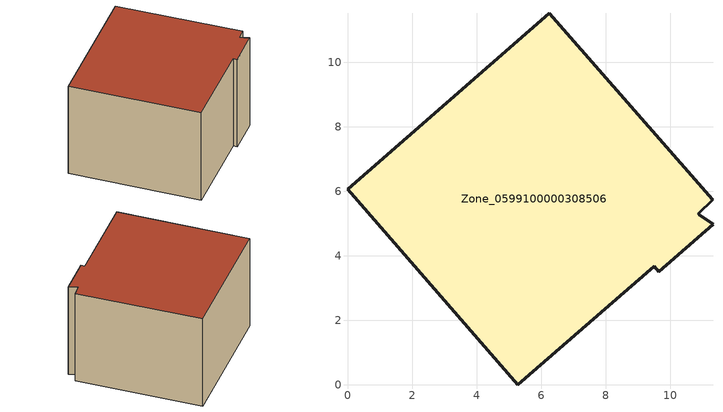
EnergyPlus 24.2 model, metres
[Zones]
Zone_0599100000308506
 floor ground (C_G): 9.5,3.68 5.27,0 0,6.06 6.26,11.52 11.32,5.75 10.87,5.31 10.9,5.27 11.33,4.98 9.65,3.51 z0
 wall outside (C_F): 6.26,11.52 0,6.06 5.27,0 9.5,3.68 9.65,3.51 11.33,4.98 10.9,5.27 10.87,5.31 11.32,5.75 6.26,11.52 z0:6.11
 roof outside (C_R): 9.65,3.51 11.33,4.98 10.9,5.27 10.87,5.31 11.32,5.75 6.26,11.52 0,6.06 5.27,0 9.5,3.68 z6.11
[BUILDING]
Pand.0599100000308506: North Axis=0; Terrain=City; Loads Convergence Tolerance Value=0.04; Temperature Convergence Tolerance Value=0.4; Solar Distribution=FullExterior; Maximum Number of Warmup Days=25; Minimum Number of Warmup Days=1
[Site:Location]
Rotterdam.The.Hague.AP_ZH_NLD Design_Conditions: Latitude=51.96; Longitude=4.45; Time Zone=1; Elevation=-4.5
[SITE:GROUNDTEMPERATURE:BUILDINGSURFACE]
18, 18, 18, 18, 18, 18, 18, 18, 18, 18, 18, 18
[MATERIAL] Thermal Absorptance=0.9; Solar Absorptance=0.7; Visible Absorptance=0.7
Name | Roughness | Thickness | Conductivity | Density | Specific Heat
G.TI.1946 | MediumSmooth | 0.15 | 1 | 540 | 1210
F.TI.1946 | Rough | 0.3 | 0.857143 | 1920 | 840
R.TI.1946 | MediumRough | 0.2 | 0.1 | 1500 | 1000
[CONSTRUCTION]
C_G: G.TI.1946
C_F: F.TI.1946
C_R: R.TI.1946
[ZONE]
Zone_0599100000308506: Type=1; Multiplier=1; Ceiling Height=Autocalculate; Volume=Autocalculate; Floor Area=autocalculate; Part of Total Floor Area=Yes
[ZONEINFILTRATION:DESIGNFLOWRATE]
Infil_Zone_0599100000308506: Zone or ZoneList or Space or SpaceList=Zone_0599100000308506; Schedule=AlwaysOn; Design Flow Rate Calculation Method=Flow/Area; Flow Rate per Floor Area=0.003; Constant Term Coefficient=1; Temperature Term Coefficient=0; Velocity Term Coefficient=0; Velocity Squared Term Coefficient=0
[HVACTEMPLATE:ZONE:IDEALLOADSAIRSYSTEM]
Zone_0599100000308506: Maximum Heating Supply Air Temperature=50; Minimum Cooling Supply Air Temperature=13; Maximum Heating Supply Air Humidity Ratio=0.0156; Minimum Cooling Supply Air Humidity Ratio=0.0077; Heating Limit=NoLimit; Cooling Limit=NoLimit; Dehumidification Control Type=ConstantSensibleHeatRatio; Cooling Sensible Heat Ratio=0.7; Dehumidification Setpoint=60; Humidification Control Type=None; Humidification Setpoint=30; Outdoor Air Method=None; Outdoor Air Flow Rate per Person=0.00944; Outdoor Air Flow Rate per Zone Floor Area=0; Outdoor Air Flow Rate per Zone=0; Demand Controlled Ventilation Type=None; Outdoor Air Economizer Type=NoEconomizer; Heat Recovery Type=None; Sensible Heat Recovery Effectiveness=0.7; Latent Heat Recovery Effectiveness=0.65
[ZONECONTROL:THERMOSTAT]
ThermostatControl_Zone_0599100000308506: Zone or ZoneList=Zone_0599100000308506; Control Type Schedule=DualSetpointControlType; Control 1=Thermostat_Zone_0599100000308506; Temperature Difference Between Cutout And Setpoint=0
[THERMOSTATSETPOINT:DUALSETPOINT]
Thermostat_Zone_0599100000308506: Heating Setpoint Temperature Schedule=HeatingSetpoint_Zone_0599100000308506; Cooling Setpoint Temperature Schedule=CoolingSetpoint_Zone_0599100000308506
[SCHEDULE:COMPACT]
HeatingSetpoint_Zone_0599100000308506: Through: 12/31, For: AllDays, Until: 24:00, 21
CoolingSetpoint_Zone_0599100000308506: Through: 12/31, For: AllDays, Until: 24:00, 24
DualSetpointControlType: Through: 12/31, For: AllDays, Until: 24:00, 4
AlwaysOn: Through: 12/31, For: AllDays, Until: 24:00, 1
